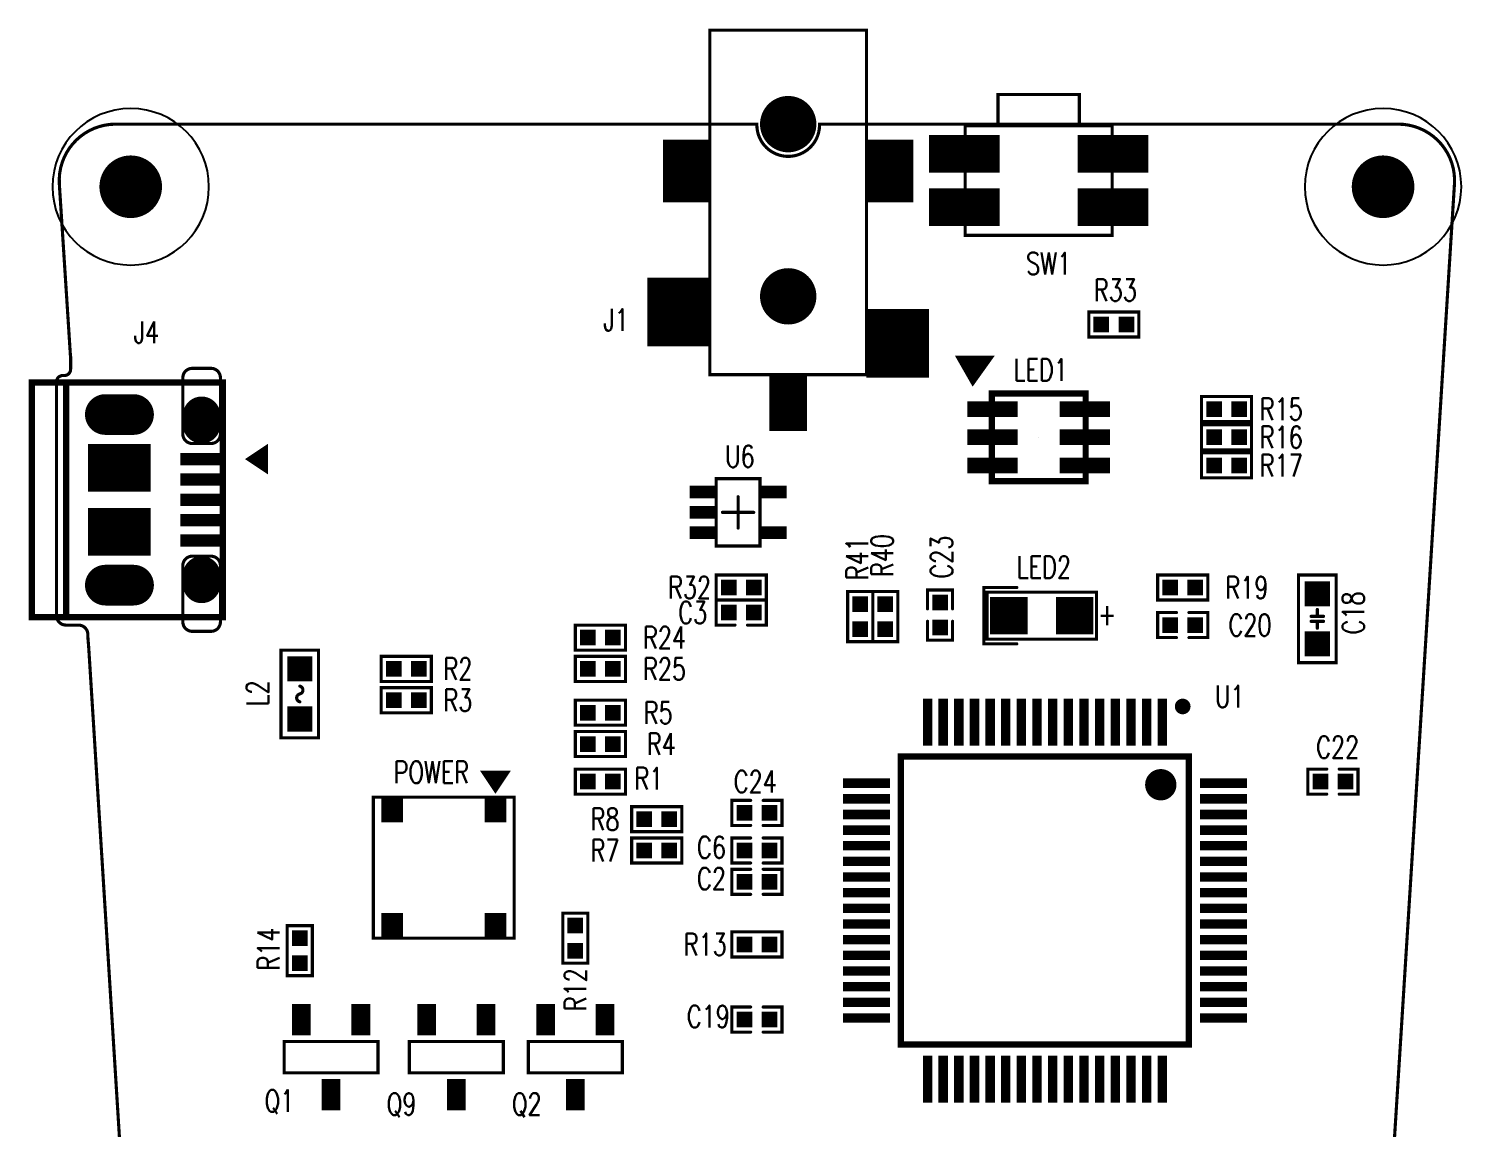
# Model space of a CAD drawing. Extents: x -5.3 to 40.5, y -0.1 to 73.1.
# Drawn here: x -5.26 to 40.5, y 37.93 to 73.05 of the extents above; entities that cross this region are included whole.
import ezdxf
from ezdxf.enums import TextEntityAlignment as Align

# ---------------------------------------------------------------- set-up
doc = ezdxf.new("R2010")
doc.units = 0
for name, pattern in [('KEEPOUT_10000000$0', [2, 1, 1]), ('TRMIDX_5', [2, 1, 1]), ('TRMIDX_6', [2, 1, 1])]:
    doc.linetypes.add(name, pattern=pattern)
for name, color, linetype in [('BOARD_OUTLINE_00', 254, 'CONTINUOUS'), ('DRIL_NPLTE_THRU_01', 96, 'CONTINUOUS'), ('DRIL_PLTE_THRU_01', 96, 'CONTINUOUS'), ('DRIL_SYMBOL', 254, 'CONTINUOUS'), ('KEEPOUT_00', 4, 'CONTINUOUS'), ('PADS_INNER', 3, 'CONTINUOUS'), ('PADS_TOP', 3, 'CONTINUOUS'), ('PART_NAME_01', 254, 'CONTINUOUS'), ('PART_TOP_2DLINE_00', 255, 'CONTINUOUS'), ('PART_TOP_2DLINE_01', 255, 'CONTINUOUS'), ('PART_TOP_2DLINE_126', 254, 'CONTINUOUS'), ('PART_TOP_COPPER_01', 255, 'CONTINUOUS'), ('PART_TOP_TEXT_126', 254, 'CONTINUOUS'), ('TAG_00', 254, 'CONTINUOUS'), ('TAG_01', 254, 'CONTINUOUS')]:
    doc.layers.add(name, color=color, linetype=linetype)
doc.styles.add('W0$1', font='simplex', dxfattribs={"width": 0.75})

# ---------------------------------------------------------------- blocks, each defined once
blk = doc.blocks.new('SMOOTH_0$1')
at = {"const_width": 0.05}
blk.add_lwpolyline([(-0.025, 0, 1), (0.025, 0, 1)], format="xyb", close=True, dxfattribs=at)
blk = doc.blocks.new('BOARD_1')
at = {"layer": 'BOARD_OUTLINE_00', "const_width": 0.1}
blk.add_lwpolyline([(0, -1), (36, -1), (40.28, 67.087, 0.432739), (38.483, 69), (20, 69), (20, 68.94, -0.969914), (18, 68.94), (18, 69), (-2.483, 69, 0.432739), (-4.28, 67.087), (-3.925, 61.595), (-3.92, 61.58), (-3.92, 61.17, -0.414214), (-4.12, 60.97), (-4.17, 60.97, 0.414214), (-4.37, 60.77), (-4.37, 53.3, 0.414214), (-4.07, 53), (-3.67, 53, -0.414214), (-3.37, 52.7), (-3.37, 52.633), (-3.34, 52.26)], format="xyb", close=True, dxfattribs=at)
at = {"layer": 'BOARD_OUTLINE_00'}
for p in [(40.28, 67.087), (0, -1), (36, -1)]:
    blk.add_blockref('SMOOTH_0$1', p, dxfattribs=at)
blk = doc.blocks.new('PART_BODY_TOP_2')
at = {"layer": 'PART_TOP_2DLINE_01', "const_width": 0.1}
for points in [[(-0.2, 0.4), (-0.8, 0.4), (-0.8, -0.4), (-0.2, -0.4)], [(0.2, 0.4), (0.8, 0.4), (0.8, -0.4), (0.2, -0.4)]]:
    blk.add_lwpolyline(points, dxfattribs=at)
at = {"layer": 'PART_TOP_2DLINE_01'}
for p in [(-0.8, 0.4), (-0.2, 0.4), (0.2, 0.4), (0.8, 0.4), (-0.8, -0.4), (-0.2, -0.4), (0.2, -0.4), (0.8, -0.4)]:
    blk.add_blockref('SMOOTH_0$1', p, dxfattribs=at)
blk = doc.blocks.new('DRIL_HOLE_0')
blk.add_lwpolyline([(0, 0, 1), (0, 0, 1)], format="xyb", close=True)
blk = doc.blocks.new('PAD_0')
blk.add_lwpolyline([(0, 0, 1), (0, 0, 1)], format="xyb", close=True)
blk = doc.blocks.new('PAD_1')
at = {"const_width": 0.5}
blk.add_lwpolyline([(-0.25, 0), (0.25, 0)], dxfattribs=at)
blk = doc.blocks.new('STK_TOP_5')
at = {"layer": 'DRIL_NPLTE_THRU_01'}
blk.add_blockref('DRIL_HOLE_0', (0, 0), dxfattribs=at)
at = {"layer": 'PADS_INNER'}
blk.add_blockref('PAD_0', (0, 0), dxfattribs=at)
at = {"layer": 'PADS_TOP'}
blk.add_blockref('PAD_1', (0, 0), dxfattribs=at)
blk = doc.blocks.new('SYM_TOP_4')
for name, p in [('STK_TOP_5', (-0.4, 0)), ('PART_BODY_TOP_2', (0, 0)), ('STK_TOP_5', (0.4, 0))]:
    blk.add_blockref(name, p)
blk = doc.blocks.new('PART_TOP_2')
blk.add_blockref('SYM_TOP_4', (0, 0))
at = {"layer": 'PART_NAME_01', "style": 'W0$1', "width": 0.75}
blk.add_text('C19', height=0.7, rotation=-180, dxfattribs=at).set_placement((1.55, -0.1), align=Align.MIDDLE_CENTER)
blk = doc.blocks.new('PART_TOP_3')
blk.add_blockref('SYM_TOP_4', (0, 0))
at = {"layer": 'PART_NAME_01', "style": 'W0$1', "width": 0.75}
blk.add_text('C2', height=0.7, rotation=-180, dxfattribs=at).set_placement((1.45, -0.1), align=Align.MIDDLE_CENTER)
blk = doc.blocks.new('PART_TOP_4')
blk.add_blockref('SYM_TOP_4', (0, 0))
at = {"layer": 'PART_NAME_01', "style": 'W0$1', "width": 0.75}
blk.add_text('C20', height=0.7, rotation=-180, dxfattribs=at).set_placement((-2.15, 0), align=Align.MIDDLE_CENTER)
blk = doc.blocks.new('PART_TOP_6')
blk.add_blockref('SYM_TOP_4', (0, 0))
at = {"layer": 'PART_NAME_01', "style": 'W0$1', "width": 0.75}
blk.add_text('C22', height=0.7, dxfattribs=at).set_placement((0.15, 1.1), align=Align.MIDDLE_CENTER)
blk = doc.blocks.new('PART_TOP_7')
blk.add_blockref('SYM_TOP_4', (0, 0))
at = {"layer": 'PART_NAME_01', "style": 'W0$1', "width": 0.75}
blk.add_text('C23', height=0.7, dxfattribs=at).set_placement((1.85, -0.05), align=Align.MIDDLE_CENTER)
blk = doc.blocks.new('PART_TOP_8')
blk.add_blockref('SYM_TOP_4', (0, 0))
at = {"layer": 'PART_NAME_01', "style": 'W0$1', "width": 0.75}
blk.add_text('C24', height=0.7, rotation=-180, dxfattribs=at).set_placement((0.05, -1), align=Align.MIDDLE_CENTER)
blk = doc.blocks.new('PART_TOP_9')
blk.add_blockref('SYM_TOP_4', (0, 0))
at = {"layer": 'PART_NAME_01', "style": 'W0$1', "width": 0.75}
blk.add_text('C3', height=0.7, rotation=-180, dxfattribs=at).set_placement((1.55, 0), align=Align.MIDDLE_CENTER)
blk = doc.blocks.new('PART_TOP_12')
blk.add_blockref('SYM_TOP_4', (0, 0))
at = {"layer": 'PART_NAME_01', "style": 'W0$1', "width": 0.75}
blk.add_text('C6', height=0.7, rotation=-180, dxfattribs=at).set_placement((1.45, -0.1), align=Align.MIDDLE_CENTER)
blk = doc.blocks.new('PART_BODY_TOP_3')
at = {"layer": 'PART_TOP_2DLINE_00', "const_width": 0.1}
blk.add_lwpolyline([(-1.4, 0.6), (1.4, 0.6), (1.4, -0.6), (-1.4, -0.6)], close=True, dxfattribs=at)
for points in [[(-0.3, 0), (-0.08, 0)], [(-0.08, 0.2), (-0.08, -0.2)], [(0.08, 0.2), (0.08, -0.2)], [(0.08, 0), (0.3, 0)]]:
    blk.add_lwpolyline(points, dxfattribs=at)
at = {"layer": 'PART_TOP_2DLINE_00'}
for p in [(-1.4, 0.6), (1.4, 0.6), (-0.3, 0), (-0.08, 0.2), (-0.08, 0), (0.08, 0.2), (0.08, 0), (0.3, 0), (-0.08, -0.2), (0.08, -0.2), (-1.4, -0.6), (1.4, -0.6)]:
    blk.add_blockref('SMOOTH_0$1', p, dxfattribs=at)
blk = doc.blocks.new('PAD_2')
at = {"const_width": 0.8}
blk.add_lwpolyline([(-0.4, 0), (0.4, 0)], dxfattribs=at)
blk = doc.blocks.new('STK_TOP_6')
at = {"layer": 'DRIL_NPLTE_THRU_01'}
blk.add_blockref('DRIL_HOLE_0', (0, 0), dxfattribs=at)
at = {"layer": 'PADS_INNER'}
blk.add_blockref('PAD_0', (0, 0), dxfattribs=at)
at = {"layer": 'PADS_TOP'}
blk.add_blockref('PAD_2', (0, 0), dxfattribs=at)
blk = doc.blocks.new('SYM_TOP_5')
for name, p in [('PART_BODY_TOP_3', (0, 0)), ('STK_TOP_6', (-0.8, 0)), ('STK_TOP_6', (0.8, 0))]:
    blk.add_blockref(name, p)
blk = doc.blocks.new('PART_TOP_17')
blk.add_blockref('SYM_TOP_5', (0, 0))
at = {"layer": 'PART_NAME_01', "style": 'W0$1', "width": 0.75}
blk.add_text('C18', height=0.7, dxfattribs=at).set_placement((-0.5, -1.5))
blk = doc.blocks.new('PART_BODY_TOP_10')
at = {"layer": 'PART_TOP_2DLINE_00', "const_width": 0.1}
blk.add_lwpolyline([(-1.5, 0.5), (1.5, 0.5), (1.5, -0.5), (-1.5, -0.5)], close=True, dxfattribs=at)
at = {"layer": 'PART_TOP_2DLINE_00'}
for p in [(-1.5, 0.5), (1.5, 0.5), (-1.5, -0.5), (1.5, -0.5)]:
    blk.add_blockref('SMOOTH_0$1', p, dxfattribs=at)
blk = doc.blocks.new('PAD_3')
at = {"const_width": 0.6}
blk.add_lwpolyline([(-0.5, 0), (0.5, 0)], dxfattribs=at)
blk = doc.blocks.new('STK_TOP_7')
at = {"layer": 'DRIL_NPLTE_THRU_01'}
blk.add_blockref('DRIL_HOLE_0', (0, 0), dxfattribs=at)
at = {"layer": 'PADS_INNER'}
blk.add_blockref('PAD_0', (0, 0), dxfattribs=at)
at = {"layer": 'PADS_TOP', "rotation": 90}
blk.add_blockref('PAD_3', (0, 0), dxfattribs=at)
blk = doc.blocks.new('SYM_TOP_12')
for name, p in [('STK_TOP_7', (0, 1.2)), ('PART_BODY_TOP_10', (0, 0)), ('STK_TOP_7', (-0.95, -1.2)), ('STK_TOP_7', (0.95, -1.2))]:
    blk.add_blockref(name, p)
blk = doc.blocks.new('PART_TOP_20')
blk.add_blockref('SYM_TOP_12', (0, 0))
at = {"layer": 'PART_NAME_01', "style": 'W0$1', "width": 0.75}
blk.add_text('Q1', height=0.7, rotation=180, dxfattribs=at).set_placement((1.65, 1.4), align=Align.MIDDLE_CENTER)
blk = doc.blocks.new('PART_TOP_21')
blk.add_blockref('SYM_TOP_12', (0, 0))
at = {"layer": 'PART_NAME_01', "style": 'W0$1', "width": 0.75}
blk.add_text('Q2', height=0.7, rotation=180, dxfattribs=at).set_placement((1.549998, 1.5), align=Align.MIDDLE_CENTER)
blk = doc.blocks.new('PART_BODY_TOP_6')
at = {"layer": 'PART_TOP_2DLINE_01', "const_width": 0.1}
blk.add_lwpolyline([(-0.8, 0.4), (0.8, 0.4), (0.8, -0.4), (-0.8, -0.4)], close=True, dxfattribs=at)
at = {"layer": 'PART_TOP_2DLINE_01'}
for p in [(-0.8, 0.4), (0.8, 0.4), (-0.8, -0.4), (0.8, -0.4)]:
    blk.add_blockref('SMOOTH_0$1', p, dxfattribs=at)
blk = doc.blocks.new('STK_TOP_8')
at = {"layer": 'DRIL_NPLTE_THRU_01'}
blk.add_blockref('DRIL_HOLE_0', (0, 0), dxfattribs=at)
at = {"layer": 'PADS_INNER'}
blk.add_blockref('PAD_0', (0, 0), dxfattribs=at)
at = {"layer": 'PADS_TOP'}
blk.add_blockref('PAD_1', (0, 0), dxfattribs=at)
blk = doc.blocks.new('SYM_TOP_8')
for name, p in [('STK_TOP_8', (-0.4, 0)), ('PART_BODY_TOP_6', (0, 0)), ('STK_TOP_8', (0.4, 0))]:
    blk.add_blockref(name, p)
blk = doc.blocks.new('PART_TOP_23')
blk.add_blockref('SYM_TOP_8', (0, 0))
at = {"layer": 'PART_NAME_01', "style": 'W0$1', "width": 0.75}
blk.add_text('R1', height=0.7, dxfattribs=at).set_placement((1.55, 0.1), align=Align.MIDDLE_CENTER)
blk = doc.blocks.new('PART_TOP_26')
blk.add_blockref('SYM_TOP_8', (0, 0))
at = {"layer": 'PART_NAME_01', "style": 'W0$1', "width": 0.75}
blk.add_text('R12', height=0.7, rotation=180, dxfattribs=at).set_placement((1.65, 0), align=Align.MIDDLE_CENTER)
blk = doc.blocks.new('PART_TOP_27')
blk.add_blockref('SYM_TOP_8', (0, 0))
at = {"layer": 'PART_NAME_01', "style": 'W0$1', "width": 0.75}
blk.add_text('R13', height=0.7, rotation=180, dxfattribs=at).set_placement((1.65, 0), align=Align.MIDDLE_CENTER)
blk = doc.blocks.new('PART_TOP_28')
blk.add_blockref('SYM_TOP_8', (0, 0))
at = {"layer": 'PART_NAME_01', "style": 'W0$1', "width": 0.75}
blk.add_text('R14', height=0.7, rotation=180, dxfattribs=at).set_placement((-0.05, -1), align=Align.MIDDLE_CENTER)
blk = doc.blocks.new('PART_TOP_29')
blk.add_blockref('SYM_TOP_8', (0, 0))
at = {"layer": 'PART_NAME_01', "style": 'W0$1', "width": 0.75}
blk.add_text('R19', height=0.7, dxfattribs=at).set_placement((2.05, 0), align=Align.MIDDLE_CENTER)
blk = doc.blocks.new('PART_TOP_30')
blk.add_blockref('SYM_TOP_8', (0, 0))
at = {"layer": 'PART_NAME_01', "style": 'W0$1', "width": 0.75}
blk.add_text('R2', height=0.7, dxfattribs=at).set_placement((1.65, 0), align=Align.MIDDLE_CENTER)
blk = doc.blocks.new('PART_TOP_31')
blk.add_blockref('SYM_TOP_8', (0, 0))
at = {"layer": 'PART_NAME_01', "style": 'W0$1', "width": 0.75}
blk.add_text('R24', height=0.7, dxfattribs=at).set_placement((2.05, 0), align=Align.MIDDLE_CENTER)
blk = doc.blocks.new('PART_TOP_32')
blk.add_blockref('SYM_TOP_8', (0, 0))
at = {"layer": 'PART_NAME_01', "style": 'W0$1', "width": 0.75}
blk.add_text('R25', height=0.7, dxfattribs=at).set_placement((2.05, 0), align=Align.MIDDLE_CENTER)
blk = doc.blocks.new('PART_TOP_35')
blk.add_blockref('SYM_TOP_8', (0, 0))
at = {"layer": 'PART_NAME_01', "style": 'W0$1', "width": 0.75}
blk.add_text('R3', height=0.7, dxfattribs=at).set_placement((1.65, 0), align=Align.MIDDLE_CENTER)
blk = doc.blocks.new('PART_TOP_36')
blk.add_blockref('SYM_TOP_8', (0, 0))
at = {"layer": 'PART_NAME_01', "style": 'W0$1', "width": 0.75}
blk.add_text('R4', height=0.7, rotation=180, dxfattribs=at).set_placement((-1.95, 0), align=Align.MIDDLE_CENTER)
blk = doc.blocks.new('PART_TOP_37')
blk.add_blockref('SYM_TOP_8', (0, 0))
at = {"layer": 'PART_NAME_01', "style": 'W0$1', "width": 0.75}
blk.add_text('R5', height=0.7, dxfattribs=at).set_placement((1.85, 0), align=Align.MIDDLE_CENTER)
blk = doc.blocks.new('PART_TOP_39')
blk.add_blockref('SYM_TOP_8', (0, 0))
at = {"layer": 'PART_NAME_01', "style": 'W0$1', "width": 0.75}
blk.add_text('R7', height=0.7, rotation=180, dxfattribs=at).set_placement((1.65, 0), align=Align.MIDDLE_CENTER)
blk = doc.blocks.new('PART_TOP_40')
blk.add_blockref('SYM_TOP_8', (0, 0))
at = {"layer": 'PART_NAME_01', "style": 'W0$1', "width": 0.75}
blk.add_text('R8', height=0.7, rotation=180, dxfattribs=at).set_placement((1.65, 0), align=Align.MIDDLE_CENTER)
blk = doc.blocks.new('SMOOTH_0$2')
at = {"const_width": 0.1}
blk.add_lwpolyline([(-0.05, 0, 1), (0.05, 0, 1)], format="xyb", close=True, dxfattribs=at)
blk = doc.blocks.new('PART_BODY_TOP_7')
at = {"layer": 'PART_TOP_2DLINE_00'}
for points, const_width in [([(-6.325, 4.4, 1), (-6.075, 4.4, 1)], 0.25), ([(-3.95, 3.7, 1), (-3.45, 3.7, 1)], 0.5)]:
    blk.add_lwpolyline(points, format="xyb", close=True, dxfattribs=dict(at, const_width=const_width))
at = {"layer": 'PART_TOP_2DLINE_00', "const_width": 0.2}
blk.add_lwpolyline([(-4.6, -4.6), (-4.6, 4.6), (4.6, 4.6), (4.6, -4.6)], close=True, dxfattribs=at)
at = {"layer": 'PART_TOP_2DLINE_00'}
for p in [(-4.6, 4.6), (4.6, 4.6), (-4.6, -4.6), (4.6, -4.6)]:
    blk.add_blockref('SMOOTH_0$2', p, dxfattribs=at)
blk = doc.blocks.new('PAD_4')
at = {"const_width": 0.3}
blk.add_lwpolyline([(-0.75, 0), (0.75, 0)], dxfattribs=at)
blk = doc.blocks.new('STK_TOP_9')
at = {"layer": 'DRIL_NPLTE_THRU_01'}
blk.add_blockref('DRIL_HOLE_0', (0, 0), dxfattribs=at)
at = {"layer": 'PADS_INNER'}
blk.add_blockref('PAD_0', (0, 0), dxfattribs=at)
at = {"layer": 'PADS_TOP'}
blk.add_blockref('PAD_4', (0, 0), dxfattribs=at)
blk = doc.blocks.new('STK_TOP_10')
at = {"layer": 'DRIL_NPLTE_THRU_01'}
blk.add_blockref('DRIL_HOLE_0', (0, 0), dxfattribs=at)
at = {"layer": 'PADS_INNER'}
blk.add_blockref('PAD_0', (0, 0), dxfattribs=at)
at = {"layer": 'PADS_TOP', "rotation": 90}
blk.add_blockref('PAD_4', (0, 0), dxfattribs=at)
blk = doc.blocks.new('SYM_TOP_9')
for name, p in [('STK_TOP_10', (-3.75, 5.7)), ('STK_TOP_10', (-3.25, 5.7)), ('STK_TOP_10', (-2.75, 5.7)), ('STK_TOP_10', (-2.25, 5.7)), ('STK_TOP_10', (-1.75, 5.7)), ('STK_TOP_10', (-1.25, 5.7)), ('STK_TOP_10', (-0.75, 5.7)), ('STK_TOP_10', (-0.25, 5.7)), ('STK_TOP_10', (0.25, 5.7)), ('STK_TOP_10', (0.75, 5.7)), ('STK_TOP_10', (1.25, 5.7)), ('STK_TOP_10', (1.75, 5.7)), ('STK_TOP_10', (2.25, 5.7)), ('STK_TOP_10', (2.75, 5.7)), ('STK_TOP_10', (3.25, 5.7)), ('STK_TOP_10', (3.75, 5.7)), ('PART_BODY_TOP_7', (0, 0)), ('STK_TOP_9', (-5.7, 3.75)), ('STK_TOP_9', (5.7, 3.75)), ('STK_TOP_9', (-5.7, 3.25)), ('STK_TOP_9', (5.7, 3.25)), ('STK_TOP_9', (-5.7, 2.75)), ('STK_TOP_9', (5.7, 2.75)), ('STK_TOP_9', (-5.7, 2.25)), ('STK_TOP_9', (5.7, 2.25)), ('STK_TOP_9', (-5.7, 1.75)), ('STK_TOP_9', (5.7, 1.75)), ('STK_TOP_9', (-5.7, 1.25)), ('STK_TOP_9', (5.7, 1.25)), ('STK_TOP_9', (-5.7, 0.75)), ('STK_TOP_9', (5.7, 0.75)), ('STK_TOP_9', (-5.7, 0.25)), ('STK_TOP_9', (5.7, 0.25)), ('STK_TOP_9', (-5.7, -0.25)), ('STK_TOP_9', (5.7, -0.25)), ('STK_TOP_9', (-5.7, -0.75)), ('STK_TOP_9', (5.7, -0.75)), ('STK_TOP_9', (-5.7, -1.25)), ('STK_TOP_9', (5.7, -1.25)), ('STK_TOP_9', (-5.7, -1.75)), ('STK_TOP_9', (5.7, -1.75)), ('STK_TOP_9', (-5.7, -2.25)), ('STK_TOP_9', (5.7, -2.25)), ('STK_TOP_9', (-5.7, -2.75)), ('STK_TOP_9', (5.7, -2.75)), ('STK_TOP_9', (-5.7, -3.25)), ('STK_TOP_9', (5.7, -3.25)), ('STK_TOP_9', (-5.7, -3.75)), ('STK_TOP_9', (5.7, -3.75)), ('STK_TOP_10', (-3.75, -5.7)), ('STK_TOP_10', (-3.25, -5.7)), ('STK_TOP_10', (-2.75, -5.7)), ('STK_TOP_10', (-2.25, -5.7)), ('STK_TOP_10', (-1.75, -5.7)), ('STK_TOP_10', (-1.25, -5.7)), ('STK_TOP_10', (-0.75, -5.7)), ('STK_TOP_10', (-0.25, -5.7)), ('STK_TOP_10', (0.25, -5.7)), ('STK_TOP_10', (0.75, -5.7)), ('STK_TOP_10', (1.25, -5.7)), ('STK_TOP_10', (1.75, -5.7)), ('STK_TOP_10', (2.25, -5.7)), ('STK_TOP_10', (2.75, -5.7)), ('STK_TOP_10', (3.25, -5.7)), ('STK_TOP_10', (3.75, -5.7))]:
    blk.add_blockref(name, p)
blk = doc.blocks.new('PART_TOP_42')
blk.add_blockref('SYM_TOP_9', (0, 0))
at = {"layer": 'PART_NAME_01', "style": 'W0$1', "width": 0.75}
blk.add_text('U1', height=0.7, rotation=-270, dxfattribs=at).set_placement((-6.52, 5.9), align=Align.MIDDLE_CENTER)
blk = doc.blocks.new('PART_BODY_TOP_8')
at = {"layer": 'PART_TOP_2DLINE_01', "const_width": 0.1}
blk.add_lwpolyline([(-0.8, 0.9), (-1.85, 0.9), (-1.85, -0.9), (-0.8, -0.9)], dxfattribs=at)
blk.add_lwpolyline([(-1.75, 0.75), (1.75, 0.75), (1.75, -0.75), (-1.75, -0.75)], close=True, dxfattribs=at)
at = {"layer": 'PART_TOP_2DLINE_01'}
for p in [(-1.85, 0.9), (-0.8, 0.9), (-1.75, 0.75), (1.75, 0.75), (-1.85, -0.9), (-1.75, -0.75), (-0.8, -0.9), (1.75, -0.75)]:
    blk.add_blockref('SMOOTH_0$1', p, dxfattribs=at)
at = {"layer": 'PART_TOP_TEXT_126', "style": 'W0$1', "width": 0.75}
blk.add_text('+', height=0.7, dxfattribs=at).set_placement((1.8, -0.3))
blk = doc.blocks.new('PAD_5')
at = {"const_width": 1.2}
blk.add_lwpolyline([(-0.6, 0), (0.6, 0)], dxfattribs=at)
blk = doc.blocks.new('STK_TOP_11')
at = {"layer": 'DRIL_NPLTE_THRU_01'}
blk.add_blockref('DRIL_HOLE_0', (0, 0), dxfattribs=at)
at = {"layer": 'PADS_INNER'}
blk.add_blockref('PAD_0', (0, 0), dxfattribs=at)
at = {"layer": 'PADS_TOP'}
blk.add_blockref('PAD_5', (0, 0), dxfattribs=at)
blk = doc.blocks.new('SYM_TOP_10')
for name, p in [('PART_BODY_TOP_8', (0, 0)), ('STK_TOP_11', (-1.05, 0)), ('STK_TOP_11', (1.05, 0))]:
    blk.add_blockref(name, p)
blk = doc.blocks.new('PART_TOP_43')
blk.add_blockref('SYM_TOP_10', (0, 0))
at = {"layer": 'PART_NAME_01', "style": 'W0$1', "width": 0.75}
blk.add_text('LED2', height=0.7, dxfattribs=at).set_placement((-0.8, 1.2))
blk = doc.blocks.new('SMOOTH_0$4')
at = {"const_width": 0.2}
blk.add_lwpolyline([(-0.1, 0, 1), (0.1, 0, 1)], format="xyb", close=True, dxfattribs=at)
blk = doc.blocks.new('PART_BODY_TOP_13')
at = {"layer": 'PART_TOP_2DLINE_00'}
for points, const_width in [([(-2.5, 2.5), (-1.6, 2.5), (-2.1, 1.8)], 0.2), ([(-2.225, 2.35), (-1.9, 2.35), (-2.075, 2.125)], 0.4), ([(-1.5, 1.4), (1.5, 1.4), (1.5, -1.4), (-1.5, -1.4)], 0.2)]:
    blk.add_lwpolyline(points, close=True, dxfattribs=dict(at, const_width=const_width))
at = {"layer": 'TAG_00'}
blk.add_lwpolyline([(0, 0), (0, 0)], dxfattribs=at)
blk.add_lwpolyline([(0, 0), (0, 0)], dxfattribs=at)
at = {"layer": 'TAG_01'}
blk.add_lwpolyline([(0, 0), (0, 0)], dxfattribs=at)
blk.add_lwpolyline([(0, 0), (0, 0)], dxfattribs=at)
at = {"layer": 'PART_TOP_2DLINE_00'}
for name, p in [('SMOOTH_0$2', (-2.5, 2.5)), ('SMOOTH_0$4', (-2.225, 2.35)), ('SMOOTH_0$4', (-2.075, 2.125)), ('SMOOTH_0$4', (-1.9, 2.35)), ('SMOOTH_0$2', (-1.6, 2.5)), ('SMOOTH_0$2', (-2.1, 1.8)), ('SMOOTH_0$2', (-1.5, 1.4)), ('SMOOTH_0$2', (1.5, 1.4)), ('SMOOTH_0$2', (-1.5, -1.4)), ('SMOOTH_0$2', (1.5, -1.4))]:
    blk.add_blockref(name, p, dxfattribs=at)
blk = doc.blocks.new('PAD_10')
at = {"const_width": 0.5}
blk.add_lwpolyline([(-0.8, 0), (0.8, 0)], dxfattribs=at)
blk = doc.blocks.new('STK_TOP_16')
at = {"layer": 'DRIL_NPLTE_THRU_01'}
blk.add_blockref('DRIL_HOLE_0', (0, 0), dxfattribs=at)
at = {"layer": 'PADS_INNER'}
blk.add_blockref('PAD_0', (0, 0), dxfattribs=at)
at = {"layer": 'PADS_TOP'}
blk.add_blockref('PAD_10', (0, 0), dxfattribs=at)
blk = doc.blocks.new('SYM_TOP_15')
for name, p in [('PART_BODY_TOP_13', (0, 0)), ('STK_TOP_16', (-1.475, 0.9)), ('STK_TOP_16', (1.475, 0.9)), ('STK_TOP_16', (-1.475, 0)), ('STK_TOP_16', (1.475, 0)), ('STK_TOP_16', (-1.475, -0.9)), ('STK_TOP_16', (1.475, -0.9))]:
    blk.add_blockref(name, p)
blk = doc.blocks.new('PART_TOP_47')
blk.add_blockref('SYM_TOP_15', (0, 0))
at = {"layer": 'PART_NAME_01', "style": 'W0$1', "width": 0.75}
blk.add_text('LED1', height=0.7, dxfattribs=at).set_placement((-0.8, 1.8))
blk = doc.blocks.new('PART_TOP_48')
blk.add_blockref('SYM_TOP_8', (0, 0))
at = {"layer": 'PART_NAME_01', "style": 'W0$1', "width": 0.75}
blk.add_text('R15', height=0.7, rotation=180, dxfattribs=at).set_placement((-1.75, 0), align=Align.MIDDLE_CENTER)
blk = doc.blocks.new('PART_TOP_49')
blk.add_blockref('SYM_TOP_8', (0, 0))
at = {"layer": 'PART_NAME_01', "style": 'W0$1', "width": 0.75}
blk.add_text('R16', height=0.7, rotation=180, dxfattribs=at).set_placement((-1.75, 0), align=Align.MIDDLE_CENTER)
blk = doc.blocks.new('PART_TOP_50')
blk.add_blockref('SYM_TOP_8', (0, 0))
at = {"layer": 'PART_NAME_01', "style": 'W0$1', "width": 0.75}
blk.add_text('R17', height=0.7, rotation=180, dxfattribs=at).set_placement((-1.75, 0), align=Align.MIDDLE_CENTER)
blk = doc.blocks.new('PART_BODY_TOP_14')
at = {"layer": 'PART_TOP_2DLINE_00', "const_width": 0.2}
for points in [[(-3.75, 0), (3.75, 0), (3.75, -6.1), (-3.75, -6.1)], [(-3.75, 0), (3.75, 0), (3.75, -5), (-3.75, -5)]]:
    blk.add_lwpolyline(points, close=True, dxfattribs=at)
at = {"layer": 'PART_TOP_2DLINE_01', "const_width": 0.1}
blk.add_lwpolyline([(-0.9, 1.4), (-1.3, 0.8), (-1.7, 1.4)], close=True, dxfattribs=at)
for points in [[(-1.6, 1.4), (-1.6, 1.25)], [(-1.5, 1.4), (-1.5, 1.1)], [(-1.4, 1.4), (-1.4, 0.95)], [(-1.3, 1.4), (-1.3, 0.8)], [(-1.2, 1.4), (-1.2, 0.95)], [(-1.1, 1.4), (-1.1, 1.1)], [(-1, 1.4), (-1, 1.25)]]:
    blk.add_lwpolyline(points, dxfattribs=at)
at = {"layer": 'PART_TOP_COPPER_01', "linetype": 'TRMIDX_5', "const_width": 0.1}
blk.add_lwpolyline([(-4.2, -0.975, 0.414214), (-3.9, -1.275), (-2.1, -1.275, 0.414214), (-1.8, -0.975), (-1.8, -0.375, 0.414214), (-2.1, -0.075), (-3.9, -0.075, 0.414214), (-4.2, -0.375)], format="xyb", close=True, dxfattribs=at)
at = {"layer": 'PART_TOP_COPPER_01', "linetype": 'TRMIDX_6', "const_width": 0.1}
blk.add_lwpolyline([(1.8, -0.975, 0.414214), (2.1, -1.275), (3.9, -1.275, 0.414214), (4.2, -0.975), (4.2, -0.375, 0.414214), (3.9, -0.075), (2.1, -0.075, 0.414214), (1.8, -0.375)], format="xyb", close=True, dxfattribs=at)
at = {"layer": 'PART_TOP_2DLINE_00'}
for p in [(-3.75, 0), (-3.75, 0), (3.75, 0), (3.75, 0), (-3.75, -5), (3.75, -5), (-3.75, -6.1), (3.75, -6.1)]:
    blk.add_blockref('SMOOTH_0$2', p, dxfattribs=at)
at = {"layer": 'PART_TOP_2DLINE_01'}
for p in [(-1.7, 1.4), (-1.6, 1.4), (-1.5, 1.4), (-1.4, 1.4), (-1.3, 1.4), (-1.2, 1.4), (-1.1, 1.4), (-1, 1.4), (-0.9, 1.4), (-1.6, 1.25), (-1.5, 1.1), (-1.4, 0.95), (-1.2, 0.95), (-1.1, 1.1), (-1, 1.25), (-1.3, 0.8), (-1.3, 0.8)]:
    blk.add_blockref('SMOOTH_0$1', p, dxfattribs=at)
at = {"layer": 'PART_TOP_COPPER_01'}
for p in [(-4.2, -0.975), (-3.9, -1.275), (1.8, -0.975), (2.1, -1.275)]:
    blk.add_blockref('SMOOTH_0$1', p, dxfattribs=at)
blk = doc.blocks.new('PAD_11')
at = {"const_width": 0.4}
blk.add_lwpolyline([(-0.675, 0), (0.675, 0)], dxfattribs=at)
blk = doc.blocks.new('STK_TOP_17')
at = {"layer": 'DRIL_PLTE_THRU_01'}
blk.add_blockref('DRIL_HOLE_0', (0, 0), dxfattribs=at)
at = {"layer": 'PADS_INNER'}
blk.add_blockref('PAD_0', (0, 0), dxfattribs=at)
at = {"layer": 'PADS_TOP', "rotation": 90}
blk.add_blockref('PAD_11', (0, 0), dxfattribs=at)
blk = doc.blocks.new('DRIL_SLOT_0002300039000000000')
at = {"const_width": 0.3}
blk.add_lwpolyline([(-0.2, -0.15), (0.2, -0.15, 1), (0.2, 0.15), (-0.2, 0.15, 1)], format="xyb", close=True, dxfattribs=at)
blk = doc.blocks.new('PAD_12')
at = {"const_width": 0.6}
blk.add_lwpolyline([(-0.15, -0.3), (0.15, -0.3, 1), (0.15, 0.3), (-0.15, 0.3, 1)], format="xyb", close=True, dxfattribs=at)
blk = doc.blocks.new('STK_TOP_18')
at = {"layer": 'DRIL_PLTE_THRU_01'}
blk.add_blockref('DRIL_SLOT_0002300039000000000', (0, 0), dxfattribs=at)
at = {"layer": 'PADS_INNER'}
blk.add_blockref('PAD_12', (0, 0), dxfattribs=at)
at = {"layer": 'PADS_TOP'}
blk.add_blockref('PAD_12', (0, 0), dxfattribs=at)
blk = doc.blocks.new('PAD_13')
at = {"const_width": 1.525}
blk.add_lwpolyline([(-1, 0), (1, 0)], dxfattribs=at)
blk = doc.blocks.new('STK_TOP_19')
at = {"layer": 'DRIL_PLTE_THRU_01'}
blk.add_blockref('DRIL_HOLE_0', (0, 0), dxfattribs=at)
at = {"layer": 'PADS_INNER'}
blk.add_blockref('PAD_0', (0, 0), dxfattribs=at)
at = {"layer": 'PADS_TOP', "rotation": 90}
blk.add_blockref('PAD_13', (0, 0), dxfattribs=at)
blk = doc.blocks.new('DRIL_SLOT_0002300051000000900')
at = {"const_width": 0.3}
blk.add_lwpolyline([(0.15, -0.35), (0.15, 0.35, 1), (-0.15, 0.35), (-0.15, -0.35, 1)], format="xyb", close=True, dxfattribs=at)
blk = doc.blocks.new('PAD_14')
at = {"const_width": 0.65}
blk.add_lwpolyline([(-0.45, -0.325), (0.45, -0.325, 1), (0.45, 0.325), (-0.45, 0.325, 1)], format="xyb", close=True, dxfattribs=at)
blk = doc.blocks.new('STK_TOP_20')
at = {"layer": 'DRIL_PLTE_THRU_01'}
blk.add_blockref('DRIL_SLOT_0002300051000000900', (0, 0), dxfattribs=at)
at = {"layer": 'PADS_INNER', "rotation": 90}
blk.add_blockref('PAD_14', (0, 0), dxfattribs=at)
at = {"layer": 'PADS_TOP', "rotation": 90}
blk.add_blockref('PAD_14', (0, 0), dxfattribs=at)
blk = doc.blocks.new('SYM_TOP_16')
for name, p in [('PART_BODY_TOP_14', (0, 0)), ('STK_TOP_17', (-1.3, -0.68)), ('STK_TOP_17', (-0.65, -0.68)), ('STK_TOP_17', (0, -0.68)), ('STK_TOP_17', (0.65, -0.68)), ('STK_TOP_17', (1.3, -0.68)), ('STK_TOP_18', (-2.55, -0.675)), ('STK_TOP_18', (2.55, -0.675)), ('STK_TOP_19', (-1.025, -3.3)), ('STK_TOP_19', (1.025, -3.3)), ('STK_TOP_20', (-2.725, -3.3)), ('STK_TOP_20', (2.725, -3.3))]:
    blk.add_blockref(name, p)
blk = doc.blocks.new('PART_TOP_51')
blk.add_blockref('SYM_TOP_16', (0, 0))
at = {"layer": 'PART_NAME_01', "style": 'W0$1', "width": 0.75}
blk.add_text('J4', height=0.7, rotation=90, dxfattribs=at).set_placement((-5, -2.84))
blk = doc.blocks.new('PART_BODY_TOP_5')
at = {"layer": 'PART_TOP_2DLINE_00', "const_width": 0.1}
blk.add_lwpolyline([(-1.5, 0.5), (1.5, 0.5), (1.5, -0.5), (-1.5, -0.5)], close=True, dxfattribs=at)
at = {"layer": 'PART_TOP_2DLINE_00'}
for p in [(-1.5, 0.5), (1.5, 0.5), (-1.5, -0.5), (1.5, -0.5)]:
    blk.add_blockref('SMOOTH_0$1', p, dxfattribs=at)
blk = doc.blocks.new('SYM_TOP_7')
for name, p in [('STK_TOP_7', (0, 1.2)), ('PART_BODY_TOP_5', (0, 0)), ('STK_TOP_7', (-0.95, -1.2)), ('STK_TOP_7', (0.95, -1.2))]:
    blk.add_blockref(name, p)
blk = doc.blocks.new('PART_TOP_52')
blk.add_blockref('SYM_TOP_7', (0, 0))
at = {"layer": 'PART_NAME_01', "style": 'W0$1', "width": 0.75}
blk.add_text('Q9', height=0.7, rotation=180, dxfattribs=at).set_placement((1.75, 1.5), align=Align.MIDDLE_CENTER)
blk = doc.blocks.new('PART_BODY_TOP_16')
at = {"layer": 'PART_TOP_2DLINE_00', "const_width": 0.1}
blk.add_lwpolyline([(-1.4, 0.6), (1.4, 0.6), (1.4, -0.6), (-1.4, -0.6)], close=True, dxfattribs=at)
for points in [[(-0.25, 0, -0.799719), (0, 0)], [(0.25, 0, -0.799719), (0, 0)]]:
    blk.add_lwpolyline(points, format="xyb", dxfattribs=at)
at = {"layer": 'PART_TOP_2DLINE_00'}
for p in [(-1.4, 0.6), (1.4, 0.6), (-0.25, 0), (0, 0), (0, 0), (0.25, 0), (-1.4, -0.6), (1.4, -0.6)]:
    blk.add_blockref('SMOOTH_0$1', p, dxfattribs=at)
blk = doc.blocks.new('SYM_TOP_18')
for name, p in [('PART_BODY_TOP_16', (0, 0)), ('STK_TOP_6', (-0.8, 0)), ('STK_TOP_6', (0.8, 0))]:
    blk.add_blockref(name, p)
blk = doc.blocks.new('PART_TOP_56')
blk.add_blockref('SYM_TOP_18', (0, 0))
at = {"layer": 'PART_NAME_01', "style": 'W0$1', "width": 0.75}
blk.add_text('L2', height=0.7, rotation=180, dxfattribs=at).set_placement((0.4, -1))
blk = doc.blocks.new('PART_TOP_57')
blk.add_blockref('SYM_TOP_8', (0, 0))
at = {"layer": 'PART_NAME_01', "style": 'W0$1', "width": 0.75}
blk.add_text('R40', height=0.7, dxfattribs=at).set_placement((1.95, 0.1), align=Align.MIDDLE_CENTER)
blk = doc.blocks.new('PART_TOP_58')
blk.add_blockref('SYM_TOP_8', (0, 0))
at = {"layer": 'PART_NAME_01', "style": 'W0$1', "width": 0.75}
blk.add_text('R41', height=0.7, dxfattribs=at).set_placement((1.85, 0.1), align=Align.MIDDLE_CENTER)
blk = doc.blocks.new('PART_BODY_TOP_18')
at = {"layer": 'PART_TOP_2DLINE_01', "const_width": 0.1}
blk.add_lwpolyline([(-3.05, 2.05), (-2.45, 1.65), (-3.05, 1.25)], close=True, dxfattribs=at)
for points in [[(-3.05, 1.95), (-2.9, 1.95)], [(-3.05, 1.85), (-2.75, 1.85)], [(-3.05, 1.75), (-2.6, 1.75)], [(-3.05, 1.65), (-2.45, 1.65)], [(-3.05, 1.55), (-2.6, 1.55)], [(-3.05, 1.45), (-2.75, 1.45)], [(-3.05, 1.35), (-2.9, 1.35)]]:
    blk.add_lwpolyline(points, dxfattribs=at)
at = {"layer": 'PART_TOP_2DLINE_126', "const_width": 0.1}
for points in [[(-2.25, 2.25), (2.25, 2.25), (2.25, -2.25), (-2.25, -2.25)], [(-2.25, -2.25), (2.25, -2.25), (2.25, 2.25), (-2.25, 2.25)]]:
    blk.add_lwpolyline(points, close=True, dxfattribs=at)
at = {"layer": 'PART_TOP_2DLINE_01'}
for p in [(-3.05, 2.05), (-3.05, 1.95), (-3.05, 1.85), (-2.9, 1.95), (-2.75, 1.85), (-3.05, 1.75), (-3.05, 1.65), (-3.05, 1.55), (-3.05, 1.45), (-3.05, 1.35), (-2.9, 1.35), (-2.75, 1.45), (-2.6, 1.75), (-2.6, 1.55), (-2.45, 1.65), (-2.45, 1.65), (-3.05, 1.25)]:
    blk.add_blockref('SMOOTH_0$1', p, dxfattribs=at)
at = {"layer": 'PART_TOP_2DLINE_126'}
for p in [(-2.25, 2.25), (-2.25, 2.25), (2.25, 2.25), (2.25, 2.25), (-2.25, -2.25), (-2.25, -2.25), (2.25, -2.25), (2.25, -2.25)]:
    blk.add_blockref('SMOOTH_0$1', p, dxfattribs=at)
blk = doc.blocks.new('PAD_15')
at = {"const_width": 0.7}
blk.add_lwpolyline([(-0.425, 0), (0.425, 0)], dxfattribs=at)
blk = doc.blocks.new('STK_TOP_22')
at = {"layer": 'DRIL_NPLTE_THRU_01'}
blk.add_blockref('DRIL_HOLE_0', (0, 0), dxfattribs=at)
at = {"layer": 'PADS_INNER'}
blk.add_blockref('PAD_0', (0, 0), dxfattribs=at)
at = {"layer": 'PADS_TOP'}
blk.add_blockref('PAD_15', (0, 0), dxfattribs=at)
blk = doc.blocks.new('SYM_TOP_20')
for name, p in [('PART_BODY_TOP_18', (0, 0)), ('STK_TOP_22', (-1.875, 1.65)), ('STK_TOP_22', (1.875, 1.65)), ('STK_TOP_22', (-1.875, -1.65)), ('STK_TOP_22', (1.875, -1.65))]:
    blk.add_blockref(name, p)
blk = doc.blocks.new('PART_TOP_68')
blk.add_blockref('SYM_TOP_20', (0, 0))
at = {"layer": 'PART_NAME_01', "style": 'W0$1', "width": 0.75}
blk.add_text('POWER', height=0.7, rotation=90, dxfattribs=at).set_placement((-2.7, -1.6))
blk = doc.blocks.new('PART_BODY_TOP_17')
at = {"layer": 'PART_TOP_2DLINE_00', "const_width": 0.1}
for points in [[(-1.3, 2.75), (1.3, 2.75), (1.3, 1.75), (-1.3, 1.75)], [(-2.35, -1.75), (2.35, -1.75), (2.35, 1.75), (-2.35, 1.75)]]:
    blk.add_lwpolyline(points, close=True, dxfattribs=at)
at = {"layer": 'PART_TOP_2DLINE_00'}
for p in [(-1.3, 2.75), (1.3, 2.75), (-2.35, 1.75), (-1.3, 1.75), (1.3, 1.75), (2.35, 1.75), (-2.35, -1.75), (2.35, -1.75)]:
    blk.add_blockref('SMOOTH_0$1', p, dxfattribs=at)
blk = doc.blocks.new('PAD_16')
at = {"const_width": 1.2}
blk.add_lwpolyline([(-1.125, 0), (1.125, 0)], dxfattribs=at)
blk = doc.blocks.new('STK_TOP_21')
at = {"layer": 'DRIL_NPLTE_THRU_01'}
blk.add_blockref('DRIL_HOLE_0', (0, 0), dxfattribs=at)
at = {"layer": 'PADS_INNER'}
blk.add_blockref('PAD_0', (0, 0), dxfattribs=at)
at = {"layer": 'PADS_TOP'}
blk.add_blockref('PAD_16', (0, 0), dxfattribs=at)
blk = doc.blocks.new('SYM_TOP_19')
for name, p in [('PART_BODY_TOP_17', (0, 0)), ('STK_TOP_21', (-2.375, 0.85)), ('STK_TOP_21', (2.375, 0.85)), ('STK_TOP_21', (-2.375, -0.85)), ('STK_TOP_21', (2.375, -0.85))]:
    blk.add_blockref(name, p)
blk = doc.blocks.new('PART_TOP_69')
blk.add_blockref('SYM_TOP_19', (0, 0))
at = {"layer": 'PART_NAME_01', "style": 'W0$1', "width": 0.75}
blk.add_text('SW1', height=0.7, dxfattribs=at).set_placement((-0.4, -3))
blk = doc.blocks.new('PART_TOP_77')
blk.add_blockref('SYM_TOP_8', (0, 0))
at = {"layer": 'PART_NAME_01', "style": 'W0$1', "width": 0.75}
blk.add_text('R32', height=0.7, dxfattribs=at).set_placement((-1.65, 0), align=Align.MIDDLE_CENTER)
blk = doc.blocks.new('PART_BODY_TOP_22')
at = {"layer": 'PART_TOP_2DLINE_00', "const_width": 0.1}
blk.add_lwpolyline([(-0.7, 1.075), (0.7, 1.075), (0.7, -1.075), (-0.7, -1.075)], close=True, dxfattribs=at)
for points in [[(-0.5, 0), (0, 0), (0, 0.5)], [(0, -0.5), (0, 0), (0.5, 0)]]:
    blk.add_lwpolyline(points, dxfattribs=at)
at = {"layer": 'TAG_00'}
blk.add_lwpolyline([(0, 0), (0, 0)], dxfattribs=at)
at = {"layer": 'TAG_01'}
blk.add_lwpolyline([(0, 0), (0, 0)], dxfattribs=at)
at = {"layer": 'PART_TOP_2DLINE_00'}
for p in [(-0.7, 1.075), (0.7, 1.075), (0, 0.5), (-0.5, 0), (0, 0), (0, 0), (0.5, 0), (0, -0.5), (-0.7, -1.075), (0.7, -1.075)]:
    blk.add_blockref('SMOOTH_0$1', p, dxfattribs=at)
blk = doc.blocks.new('PAD_19')
at = {"const_width": 0.4}
blk.add_lwpolyline([(-0.45, 0), (0.45, 0)], dxfattribs=at)
blk = doc.blocks.new('STK_TOP_25')
at = {"layer": 'DRIL_PLTE_THRU_01'}
blk.add_blockref('DRIL_HOLE_0', (0, 0), dxfattribs=at)
at = {"layer": 'PADS_INNER'}
blk.add_blockref('PAD_0', (0, 0), dxfattribs=at)
at = {"layer": 'PADS_TOP'}
blk.add_blockref('PAD_19', (0, 0), dxfattribs=at)
blk = doc.blocks.new('SYM_TOP_24')
for name, p in [('PART_BODY_TOP_22', (0, 0)), ('STK_TOP_25', (-1.1, 0.65)), ('STK_TOP_25', (1.1, 0.65)), ('STK_TOP_25', (-1.1, 0)), ('STK_TOP_25', (-1.1, -0.65)), ('STK_TOP_25', (1.1, -0.65))]:
    blk.add_blockref(name, p)
blk = doc.blocks.new('PART_TOP_78')
blk.add_blockref('SYM_TOP_24', (0, 0))
at = {"layer": 'PART_NAME_01', "style": 'W0$1', "width": 0.75}
blk.add_text('U6', height=0.7, dxfattribs=at).set_placement((-0.414, 1.438))
blk = doc.blocks.new('PART_BODY_TOP_23')
at = {"layer": 'KEEPOUT_00', "linetype": 'KEEPOUT_10000000$0'}
blk.add_lwpolyline([(-2.5, 0, 1), (2.5, 0, 1)], format="xyb", close=True, dxfattribs=at)
blk = doc.blocks.new('DRIL_SYMBOL_2')
at = {"layer": 'DRIL_SYMBOL', "const_width": 0.0508}
for points in [[(-0.254, 0), (0.254, 0)], [(0, -0.254), (0, 0.254)]]:
    blk.add_lwpolyline(points, dxfattribs=at)
blk = doc.blocks.new('DRIL_HOLE_2')
at = {"const_width": 1}
blk.add_lwpolyline([(-0.5, 0, 1), (0.5, 0, 1)], format="xyb", close=True, dxfattribs=at)
blk.add_blockref('DRIL_SYMBOL_2', (0, 0))
blk = doc.blocks.new('PAD_20')
at = {"const_width": 1}
blk.add_lwpolyline([(0, -0.5, 1), (0, 0.5, 1)], format="xyb", close=True, dxfattribs=at)
blk = doc.blocks.new('STK_TOP_26')
at = {"layer": 'DRIL_NPLTE_THRU_01'}
blk.add_blockref('DRIL_HOLE_2', (0, 0), dxfattribs=at)
at = {"layer": 'PADS_INNER'}
blk.add_blockref('PAD_20', (0, 0), dxfattribs=at)
at = {"layer": 'PADS_TOP'}
blk.add_blockref('PAD_20', (0, 0), dxfattribs=at)
blk = doc.blocks.new('SYM_TOP_25')
for name in ['PART_BODY_TOP_23', 'STK_TOP_26']:
    blk.add_blockref(name, (0, 0))
blk = doc.blocks.new('PART_TOP_79')
blk.add_blockref('SYM_TOP_25', (0, 0))
blk = doc.blocks.new('PART_TOP_80')
blk.add_blockref('SYM_TOP_25', (0, 0))
blk = doc.blocks.new('PART_BODY_TOP_24')
at = {"layer": 'PART_TOP_2DLINE_00', "const_width": 0.1}
blk.add_lwpolyline([(0, 0), (11, 0), (11, 5), (0, 5)], close=True, dxfattribs=at)
at = {"layer": 'PART_TOP_2DLINE_00'}
for p in [(0, 5), (11, 5), (0, 0), (11, 0)]:
    blk.add_blockref('SMOOTH_0$1', p, dxfattribs=at)
blk = doc.blocks.new('PAD_21')
at = {"const_width": 1.5}
blk.add_lwpolyline([(-1, 0), (1, 0)], dxfattribs=at)
blk = doc.blocks.new('STK_TOP_28')
at = {"layer": 'DRIL_PLTE_THRU_01'}
blk.add_blockref('DRIL_HOLE_0', (0, 0), dxfattribs=at)
at = {"layer": 'PADS_INNER'}
blk.add_blockref('PAD_0', (0, 0), dxfattribs=at)
at = {"layer": 'PADS_TOP'}
blk.add_blockref('PAD_21', (0, 0), dxfattribs=at)
blk = doc.blocks.new('PAD_22')
at = {"const_width": 2}
blk.add_lwpolyline([(-1.1, 0), (1.1, 0)], dxfattribs=at)
blk = doc.blocks.new('STK_TOP_29')
at = {"layer": 'DRIL_PLTE_THRU_01'}
blk.add_blockref('DRIL_HOLE_0', (0, 0), dxfattribs=at)
at = {"layer": 'PADS_INNER'}
blk.add_blockref('PAD_0', (0, 0), dxfattribs=at)
at = {"layer": 'PADS_TOP'}
blk.add_blockref('PAD_22', (0, 0), dxfattribs=at)
blk = doc.blocks.new('PAD_23')
at = {"const_width": 1.2}
blk.add_lwpolyline([(-0.9, 0), (0.9, 0)], dxfattribs=at)
blk = doc.blocks.new('STK_TOP_30')
at = {"layer": 'DRIL_PLTE_THRU_01'}
blk.add_blockref('DRIL_HOLE_0', (0, 0), dxfattribs=at)
at = {"layer": 'PADS_INNER'}
blk.add_blockref('PAD_0', (0, 0), dxfattribs=at)
at = {"layer": 'PADS_TOP'}
blk.add_blockref('PAD_23', (0, 0), dxfattribs=at)
blk = doc.blocks.new('DRIL_SYMBOL_1$8')
at = {"layer": 'DRIL_SYMBOL', "const_width": 0.0508}
for points in [[(-0.254, 0), (0.254, 0)], [(0, -0.254), (0, 0.254)]]:
    blk.add_lwpolyline(points, dxfattribs=at)
blk = doc.blocks.new('DRIL_HOLE_1$8')
at = {"const_width": 0.9}
blk.add_lwpolyline([(-0.45, 0, 1), (0.45, 0, 1)], format="xyb", close=True, dxfattribs=at)
blk.add_blockref('DRIL_SYMBOL_1$8', (0, 0))
blk = doc.blocks.new('PAD_24')
at = {"const_width": 0.9}
blk.add_lwpolyline([(0, -0.45, 1), (0, 0.45, 1)], format="xyb", close=True, dxfattribs=at)
blk = doc.blocks.new('STK_TOP_27')
at = {"layer": 'DRIL_NPLTE_THRU_01'}
blk.add_blockref('DRIL_HOLE_1$8', (0, 0), dxfattribs=at)
at = {"layer": 'PADS_INNER'}
blk.add_blockref('PAD_24', (0, 0), dxfattribs=at)
at = {"layer": 'PADS_TOP'}
blk.add_blockref('PAD_24', (0, 0), dxfattribs=at)
blk = doc.blocks.new('SYM_TOP_26')
for name, p in [('STK_TOP_29', (10, 6)), ('STK_TOP_28', (4.5, 5.75)), ('PART_BODY_TOP_24', (0, 0)), ('STK_TOP_27', (3, 2.5)), ('STK_TOP_27', (8.5, 2.5)), ('STK_TOP_30', (11.9, 2.5)), ('STK_TOP_28', (4.5, -0.75)), ('STK_TOP_29', (9, -1))]:
    blk.add_blockref(name, p)
blk = doc.blocks.new('PART_TOP_81')
blk.add_blockref('SYM_TOP_26', (0, 0))
at = {"layer": 'PART_NAME_01', "style": 'W0$1', "width": 0.75}
blk.add_text('J1', height=0.7, rotation=90, dxfattribs=at).set_placement((9.6, -3.4))
blk = doc.blocks.new('PART_TOP_85')
blk.add_blockref('SYM_TOP_8', (0, 0))
at = {"layer": 'PART_NAME_01', "style": 'W0$1', "width": 0.75}
blk.add_text('R33', height=0.7, dxfattribs=at).set_placement((0.05, 1.1), align=Align.MIDDLE_CENTER)

msp = doc.modelspace()

# ---------------------------------------------------------------- block references
for name, p, rotation in [('PART_TOP_81', (16.5, 73), 270), ('PART_TOP_51', (0.94, 58), 270), ('PART_TOP_48', (33, 60.9), 180), ('PART_TOP_49', (33, 60), 180), ('PART_TOP_50', (33, 59.1), 180), ('PART_TOP_57', (22.1, 54.27), 90), ('PART_TOP_7', (23.85, 54.32), 90), ('PART_TOP_58', (21.3, 54.27), 90), ('PART_TOP_17', (35.9, 54.2), 90), ('PART_TOP_9', (17.5, 54.4), 180), ('PART_TOP_4', (31.6, 54), 180), ('PART_TOP_56', (3.4, 51.8), 270), ('PART_TOP_42', (27.2, 45.2), 270), ('PART_TOP_36', (13, 50.2), 180), ('PART_TOP_68', (8, 46.25), 270), ('PART_TOP_8', (18, 48), 180), ('PART_TOP_40', (14.8, 47.8), 180), ('PART_TOP_39', (14.8, 46.8), 180), ('PART_TOP_12', (18, 46.8), 180), ('PART_TOP_3', (18, 45.8), 180), ('PART_TOP_26', (12.2, 44), 270), ('PART_TOP_28', (3.4, 43.6), 270), ('PART_TOP_27', (18, 43.8), 180), ('PART_TOP_20', (4.4, 40.2), 180), ('PART_TOP_52', (8.4, 40.2), 180), ('PART_TOP_21', (12.2, 40.2), 180), ('PART_TOP_2', (18, 41.4), 180)]:
    msp.add_blockref(name, p, dxfattribs=dict(rotation=rotation))
for name, p in [('PART_TOP_69', (27, 68.2)), ('PART_TOP_79', (-2, 68)), ('PART_TOP_80', (38, 68)), ('BOARD_1', (0, 1)), ('PART_TOP_85', (29.4, 63.6)), ('PART_TOP_47', (27, 60)), ('PART_TOP_78', (17.4, 57.6)), ('PART_TOP_43', (27.1, 54.3)), ('PART_TOP_77', (17.5, 55.2)), ('PART_TOP_29', (31.6, 55.2)), ('PART_TOP_31', (13, 53.6)), ('PART_TOP_30', (6.8, 52.6)), ('PART_TOP_32', (13, 52.6)), ('PART_TOP_35', (6.8, 51.6)), ('PART_TOP_37', (13, 51.2)), ('PART_TOP_6', (36.4, 49)), ('PART_TOP_23', (13, 49))]:
    msp.add_blockref(name, p)

doc.saveas('drawing.dxf')
